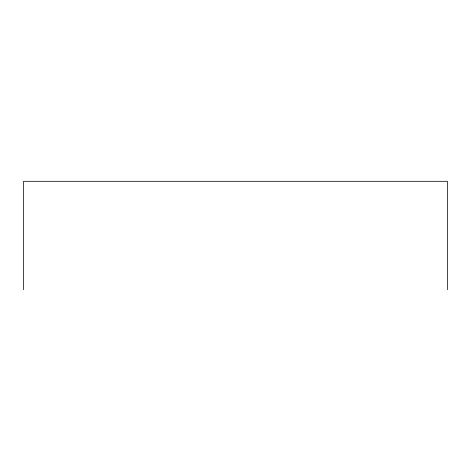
<?xml version="1.0" encoding="UTF-8"?>
<svg xmlns="http://www.w3.org/2000/svg" width="471" height="471" viewBox="0 0 471 471"><rect width="100%" height="100%" fill="white"/><g stroke="black" fill="none" stroke-linecap="round" stroke-linejoin="round"><path stroke-width="0.71" d="M447.45 289.689L447.45 181.311L23.55 181.311L23.55 289.689"/></g></svg>
